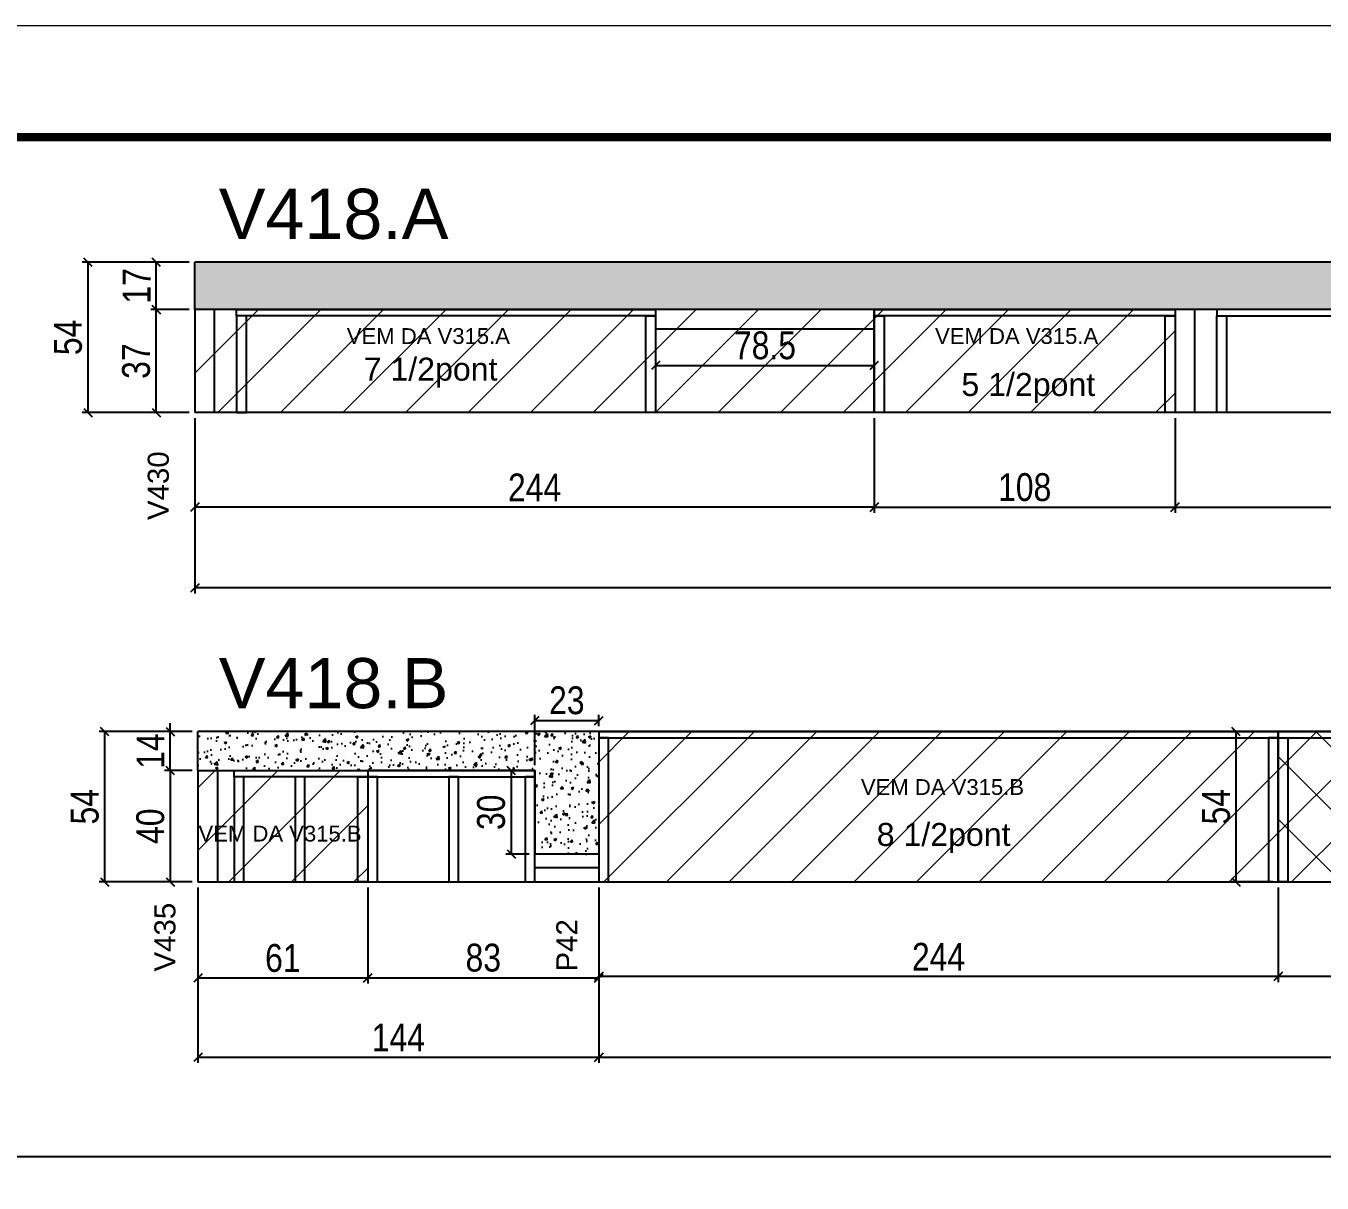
# Model space of a CAD drawing. Extents: x -3394 to 16474, y -5031 to 14397.
# Drawn here: x 9420.4 to 9885.9, y 10535.1 to 10950.8 of the extents above; entities that cross this region are included whole.
import ezdxf

# ---------------------------------------------------------------- set-up
doc = ezdxf.new("R2010")
doc.units = 0
doc.linetypes.add('DASHED', pattern=[0.75, 0.5, -0.25])
doc.layers.get('0').update_dxf_attribs({"linetype": 'CONTINUOUS'})
doc.layers.get('Defpoints').update_dxf_attribs({"linetype": 'CONTINUOUS'})
for name, color, linetype in [('COTA', 241, 'CONTINUOUS'), ('NOMENCLATURA', 7, 'CONTINUOUS'), ('Painéis', 200, 'CONTINUOUS'), ('PONTALETE', 7, 'CONTINUOUS'), ('SARR_2.2x10', 60, 'CONTINUOUS'), ('SARR_2.2x7', 40, 'CONTINUOUS'), ('SARR_3.5x7', 81, 'CONTINUOUS')]:
    doc.layers.add(name, color=color, linetype=linetype)
for name, color, linetype, lineweight in [('Folhas', 255, 'CONTINUOUS', 9), ('Hachura', 251, 'CONTINUOUS', 9), ('REAPROVEITAMENTO', 251, 'CONTINUOUS', 9), ('SARRAFO DE PRESSAO', 251, 'DASHED', 9)]:
    doc.layers.add(name, color=color, linetype=linetype, lineweight=lineweight)
doc.styles.add('ARIAL', font='arial.ttf')
doc.styles.add('COTA TECNICA', font='techl___.ttf', dxfattribs={"height": 10})
doc.dimstyles.new('PAINEL', dxfattribs={"dimtxt": 10, "dimasz": 3, "dimexe": 3, "dimexo": 3, "dimgap": 3, "dimtad": 1, "dimdec": 1, "dimzin": 12, "dimdsep": 46, "dimtxsty": 'COTA TECNICA', "dimblk1": 'OBLIQUE', "dimblk2": 'OBLIQUE', "dimsah": 1, "dimcen": 0.9, "dimclrd": 4, "dimclre": 4, "dimclrt": 240, "dimadec": 1, "dimazin": 3, "dimtfac": 1, "dimtdec": 1, "dimtmove": 0, "dimatfit": 3, "dimfxl": 1, "dimtolj": 1, "dimtzin": 12, "dimarcsym": 0})
pattern_1 = [(45, (162.71, 295.365), (-11.22532, 11.22532), [])]
pattern_2 = [(45, (162.71, 347.35), (-11.22532, 11.22532), [])]

# ---------------------------------------------------------------- blocks, each defined once
blk = doc.blocks.new('9999999999')
at = {"layer": 'Folhas'}
blk.add_lwpolyline([(98138.98, 34190.21), (99623.98, 34190.21), (99623.98, 35240.21), (98138.98, 35240.21)], close=True, dxfattribs=at)
at = {"layer": 'Folhas', "color": 30, "const_width": 3}
blk.add_lwpolyline([(98213.98, 34230.21), (99583.98, 34230.21), (99583.98, 35200.21), (98213.98, 35200.21)], close=True, dxfattribs=at)
blk = doc.blocks.new('_Oblique')
at = {"color": 0, "linetype": 'ByBlock', "lineweight": -2}
blk.add_line((-0.5, -0.5), (0.5, 0.5), dxfattribs=at)
blk = doc.blocks.new('*D575')
at = {"layer": 'COTA', "color": 4, "linetype": 'Continuous', "lineweight": -2, "transparency": 16777216}
for p, q in [((9481.08, 10809.92), (9481.08, 10775.95)), ((9725.11, 10809.92), (9725.11, 10775.95)), ((9725.11, 10777.95), (9481.08, 10777.95))]:
    blk.add_line(p, q, dxfattribs=at)
at = {"layer": 'Defpoints', "color": 0, "linetype": 'Continuous', "transparency": 16777216}
for p in [(9481.08, 10811.92), (9725.11, 10811.92), (9481.08, 10777.95)]:
    blk.add_point(p, dxfattribs=at)
at = {"layer": 'COTA', "color": 4, "linetype": 'Continuous', "lineweight": -2, "transparency": 16777216, "xscale": 3, "yscale": 3, "zscale": 3, "rotation": 180}
blk.add_blockref('_Oblique', (9481.08, 10777.95), dxfattribs=at)
at = {"layer": 'COTA', "color": 4, "linetype": 'Continuous', "lineweight": -2, "transparency": 16777216, "xscale": 3, "yscale": 3, "zscale": 3}
blk.add_blockref('_Oblique', (9725.11, 10777.95), dxfattribs=at)
at = {"layer": 'COTA', "color": 240, "linetype": 'Continuous', "transparency": 16777216, "insert": (9603.09, 10785.03), "char_height": 10, "attachment_point": 5, "style": 'COTA TECNICA'}
blk.add_mtext('\\A1;244', dxfattribs=at)
blk = doc.blocks.new('*D576')
at = {"layer": 'COTA', "color": 4, "linetype": 'Continuous', "lineweight": -2, "transparency": 16777216}
for p, q in [((9481.08, 10809.92), (9481.08, 10746.93)), ((10332.11, 10809.92), (10332.11, 10746.93)), ((10332.11, 10748.93), (9481.08, 10748.93))]:
    blk.add_line(p, q, dxfattribs=at)
at = {"layer": 'Defpoints', "color": 0, "linetype": 'Continuous', "transparency": 16777216}
for p in [(9481.08, 10811.92), (10332.11, 10811.92), (9481.08, 10748.93)]:
    blk.add_point(p, dxfattribs=at)
at = {"layer": 'COTA', "color": 4, "linetype": 'Continuous', "lineweight": -2, "transparency": 16777216, "xscale": 3, "yscale": 3, "zscale": 3, "rotation": 180}
blk.add_blockref('_Oblique', (9481.08, 10748.93), dxfattribs=at)
at = {"layer": 'COTA', "color": 4, "linetype": 'Continuous', "lineweight": -2, "transparency": 16777216, "xscale": 3, "yscale": 3, "zscale": 3}
blk.add_blockref('_Oblique', (10332.11, 10748.93), dxfattribs=at)
at = {"layer": 'COTA', "color": 240, "linetype": 'Continuous', "transparency": 16777216, "insert": (9906.59, 10756.06), "char_height": 10, "attachment_point": 5, "style": 'COTA TECNICA'}
blk.add_mtext('\\A1;851', dxfattribs=at)
blk = doc.blocks.new('*D577')
at = {"layer": 'COTA', "color": 4, "linetype": 'Continuous', "lineweight": -2, "transparency": 16777216}
for p, q in [((9479.08, 10848.92), (9465.24, 10848.92)), ((9467.24, 10811.92), (9467.24, 10848.92)), ((9479.08, 10811.92), (9465.24, 10811.92))]:
    blk.add_line(p, q, dxfattribs=at)
at = {"layer": 'Defpoints', "color": 0, "linetype": 'Continuous', "transparency": 16777216}
for p in [(9467.24, 10848.92), (9481.08, 10848.92), (9481.08, 10811.92)]:
    blk.add_point(p, dxfattribs=at)
at = {"layer": 'COTA', "color": 4, "linetype": 'Continuous', "lineweight": -2, "transparency": 16777216, "xscale": 3, "yscale": 3, "zscale": 3}
for p, rotation in [((9467.24, 10848.92), 90), ((9467.24, 10811.92), 270)]:
    blk.add_blockref('_Oblique', p, dxfattribs=dict(at, rotation=rotation))
at = {"layer": 'COTA', "color": 240, "linetype": 'Continuous', "transparency": 16777216, "insert": (9460.02, 10830.42), "char_height": 10, "attachment_point": 5, "rotation": 90, "style": 'COTA TECNICA'}
blk.add_mtext('\\A1;37', dxfattribs=at)
blk = doc.blocks.new('*D578')
at = {"layer": 'COTA', "color": 4, "linetype": 'Continuous', "lineweight": -2, "transparency": 16777216}
for p, q in [((9479.08, 10865.92), (9465.24, 10865.92)), ((9467.24, 10848.92), (9467.24, 10865.92)), ((9479.08, 10848.92), (9465.24, 10848.92))]:
    blk.add_line(p, q, dxfattribs=at)
at = {"layer": 'Defpoints', "color": 0, "linetype": 'Continuous', "transparency": 16777216}
for p in [(9467.24, 10865.92), (9481.08, 10865.92), (9481.08, 10848.92)]:
    blk.add_point(p, dxfattribs=at)
at = {"layer": 'COTA', "color": 4, "linetype": 'Continuous', "lineweight": -2, "transparency": 16777216, "xscale": 3, "yscale": 3, "zscale": 3}
for p, rotation in [((9467.24, 10865.92), 90), ((9467.24, 10848.92), 270)]:
    blk.add_blockref('_Oblique', p, dxfattribs=dict(at, rotation=rotation))
at = {"layer": 'COTA', "color": 240, "linetype": 'Continuous', "transparency": 16777216, "insert": (9460.16, 10857.42), "char_height": 10, "attachment_point": 5, "rotation": 90, "style": 'COTA TECNICA'}
blk.add_mtext('\\A1;17', dxfattribs=at)
blk = doc.blocks.new('*D579')
at = {"layer": 'COTA', "color": 4, "linetype": 'Continuous', "lineweight": -2, "transparency": 16777216}
for p, q in [((9479.08, 10865.92), (9440.67, 10865.92)), ((9442.67, 10865.92), (9442.67, 10811.92)), ((9479.08, 10811.92), (9440.67, 10811.92))]:
    blk.add_line(p, q, dxfattribs=at)
at = {"layer": 'Defpoints', "color": 0, "linetype": 'Continuous', "transparency": 16777216}
for p in [(9481.08, 10865.92), (9442.67, 10811.92), (9481.08, 10811.92)]:
    blk.add_point(p, dxfattribs=at)
at = {"layer": 'COTA', "color": 4, "linetype": 'Continuous', "lineweight": -2, "transparency": 16777216, "xscale": 3, "yscale": 3, "zscale": 3}
for p, rotation in [((9442.67, 10865.92), 90), ((9442.67, 10811.92), 270)]:
    blk.add_blockref('_Oblique', p, dxfattribs=dict(at, rotation=rotation))
at = {"layer": 'COTA', "color": 240, "linetype": 'Continuous', "transparency": 16777216, "insert": (9435.56, 10838.92), "char_height": 10, "attachment_point": 5, "rotation": 90, "style": 'COTA TECNICA'}
blk.add_mtext('\\A1;54', dxfattribs=at)
blk = doc.blocks.new('*D581')
at = {"layer": 'COTA', "color": 4, "linetype": 'Continuous', "lineweight": -2, "transparency": 16777216}
for p, q in [((9646.58, 10839.92), (9646.58, 10826.89)), ((9725.11, 10839.92), (9725.11, 10826.89)), ((9646.58, 10828.89), (9725.11, 10828.89))]:
    blk.add_line(p, q, dxfattribs=at)
at = {"layer": 'Defpoints', "color": 0, "linetype": 'Continuous', "transparency": 16777216}
for p in [(9646.58, 10841.92), (9725.11, 10841.92), (9725.11, 10828.89)]:
    blk.add_point(p, dxfattribs=at)
at = {"layer": 'COTA', "color": 4, "linetype": 'Continuous', "lineweight": -2, "transparency": 16777216, "xscale": 3, "yscale": 3, "zscale": 3, "rotation": 180}
blk.add_blockref('_Oblique', (9646.58, 10828.89), dxfattribs=at)
at = {"layer": 'COTA', "color": 4, "linetype": 'Continuous', "lineweight": -2, "transparency": 16777216, "xscale": 3, "yscale": 3, "zscale": 3}
blk.add_blockref('_Oblique', (9725.11, 10828.89), dxfattribs=at)
at = {"layer": 'COTA', "color": 240, "linetype": 'Continuous', "transparency": 16777216, "insert": (9685.84, 10836.03), "char_height": 10, "attachment_point": 5, "style": 'COTA TECNICA'}
blk.add_mtext('\\A1;78.5', dxfattribs=at)
blk = doc.blocks.new('*D555')
at = {"layer": 'COTA', "color": 4, "linetype": 'Continuous', "lineweight": -2, "transparency": 16777216}
for p, q in [((9833.11, 10809.92), (9833.11, 10775.95)), ((10077.11, 10809.92), (10077.11, 10775.95)), ((9833.11, 10777.95), (10077.11, 10777.95))]:
    blk.add_line(p, q, dxfattribs=at)
at = {"layer": 'Defpoints', "color": 0, "linetype": 'Continuous', "transparency": 16777216}
for p in [(9833.11, 10811.92), (10077.11, 10811.92), (10077.11, 10777.95)]:
    blk.add_point(p, dxfattribs=at)
at = {"layer": 'COTA', "color": 4, "linetype": 'Continuous', "lineweight": -2, "transparency": 16777216, "xscale": 3, "yscale": 3, "zscale": 3, "rotation": 180}
blk.add_blockref('_Oblique', (9833.11, 10777.95), dxfattribs=at)
at = {"layer": 'COTA', "color": 4, "linetype": 'Continuous', "lineweight": -2, "transparency": 16777216, "xscale": 3, "yscale": 3, "zscale": 3}
blk.add_blockref('_Oblique', (10077.11, 10777.95), dxfattribs=at)
at = {"layer": 'COTA', "color": 240, "linetype": 'Continuous', "transparency": 16777216, "insert": (9955.11, 10785.03), "char_height": 10, "attachment_point": 5, "style": 'COTA TECNICA'}
blk.add_mtext('\\A1;244', dxfattribs=at)
blk = doc.blocks.new('*D556')
at = {"layer": 'COTA', "color": 4, "linetype": 'Continuous', "lineweight": -2, "transparency": 16777216}
for p, q in [((9482.17, 10641.33), (9482.17, 10578.34)), ((9626.17, 10641.33), (9626.17, 10578.34)), ((9482.17, 10580.34), (9626.17, 10580.34))]:
    blk.add_line(p, q, dxfattribs=at)
at = {"layer": 'Defpoints', "color": 0, "linetype": 'Continuous', "transparency": 16777216}
for p in [(9482.17, 10643.33), (9626.17, 10643.33), (9626.17, 10580.34)]:
    blk.add_point(p, dxfattribs=at)
at = {"layer": 'COTA', "color": 4, "linetype": 'Continuous', "lineweight": -2, "transparency": 16777216, "xscale": 3, "yscale": 3, "zscale": 3, "rotation": 180}
blk.add_blockref('_Oblique', (9482.17, 10580.34), dxfattribs=at)
at = {"layer": 'COTA', "color": 4, "linetype": 'Continuous', "lineweight": -2, "transparency": 16777216, "xscale": 3, "yscale": 3, "zscale": 3}
blk.add_blockref('_Oblique', (9626.17, 10580.34), dxfattribs=at)
at = {"layer": 'COTA', "color": 240, "linetype": 'Continuous', "transparency": 16777216, "insert": (9554.17, 10587.41), "char_height": 10, "attachment_point": 5, "style": 'COTA TECNICA'}
blk.add_mtext('\\A1;144', dxfattribs=at)
blk = doc.blocks.new('*D558')
at = {"layer": 'COTA', "color": 4, "linetype": 'Continuous', "lineweight": -2, "transparency": 16777216}
for p, q in [((10333.21, 10641.33), (10333.21, 10578.34)), ((9626.17, 10639.33), (9626.17, 10578.34)), ((9626.17, 10580.34), (10333.21, 10580.34))]:
    blk.add_line(p, q, dxfattribs=at)
at = {"layer": 'Defpoints', "color": 0, "linetype": 'Continuous', "transparency": 16777216}
for p in [(9626.17, 10641.33), (10333.21, 10643.33), (10333.21, 10580.34)]:
    blk.add_point(p, dxfattribs=at)
at = {"layer": 'COTA', "color": 4, "linetype": 'Continuous', "lineweight": -2, "transparency": 16777216, "xscale": 3, "yscale": 3, "zscale": 3, "rotation": 180}
blk.add_blockref('_Oblique', (9626.17, 10580.34), dxfattribs=at)
at = {"layer": 'COTA', "color": 4, "linetype": 'Continuous', "lineweight": -2, "transparency": 16777216, "xscale": 3, "yscale": 3, "zscale": 3}
blk.add_blockref('_Oblique', (10333.21, 10580.34), dxfattribs=at)
at = {"layer": 'COTA', "color": 240, "linetype": 'Continuous', "transparency": 16777216, "insert": (9979.69, 10587.44), "char_height": 10, "attachment_point": 5, "style": 'COTA TECNICA'}
blk.add_mtext('\\A1;707', dxfattribs=at)
blk = doc.blocks.new('*D562')
at = {"layer": 'COTA', "color": 4, "linetype": 'Continuous', "lineweight": -2, "transparency": 16777216}
for p, q in [((9626.17, 10641.33), (9626.17, 10607.36)), ((9870.17, 10641.33), (9870.17, 10607.36)), ((9870.17, 10609.36), (9626.17, 10609.36))]:
    blk.add_line(p, q, dxfattribs=at)
at = {"layer": 'Defpoints', "color": 0, "linetype": 'Continuous', "transparency": 16777216}
for p in [(9626.17, 10643.33), (9870.17, 10643.33), (9626.17, 10609.36)]:
    blk.add_point(p, dxfattribs=at)
at = {"layer": 'COTA', "color": 4, "linetype": 'Continuous', "lineweight": -2, "transparency": 16777216, "xscale": 3, "yscale": 3, "zscale": 3, "rotation": 180}
blk.add_blockref('_Oblique', (9626.17, 10609.36), dxfattribs=at)
at = {"layer": 'COTA', "color": 4, "linetype": 'Continuous', "lineweight": -2, "transparency": 16777216, "xscale": 3, "yscale": 3, "zscale": 3}
blk.add_blockref('_Oblique', (9870.17, 10609.36), dxfattribs=at)
at = {"layer": 'COTA', "color": 240, "linetype": 'Continuous', "transparency": 16777216, "insert": (9748.17, 10616.43), "char_height": 10, "attachment_point": 5, "style": 'COTA TECNICA'}
blk.add_mtext('\\A1;244', dxfattribs=at)
blk = doc.blocks.new('*D564')
at = {"layer": 'COTA', "color": 4, "linetype": 'Continuous', "lineweight": -2, "transparency": 16777216}
for p, q in [((9870.17, 10641.33), (9870.17, 10607.36)), ((10102.21, 10641.33), (10102.21, 10607.36)), ((10102.21, 10609.36), (9870.17, 10609.36))]:
    blk.add_line(p, q, dxfattribs=at)
at = {"layer": 'Defpoints', "color": 0, "linetype": 'Continuous', "transparency": 16777216}
for p in [(9870.17, 10643.33), (10102.21, 10643.33), (9870.17, 10609.36)]:
    blk.add_point(p, dxfattribs=at)
at = {"layer": 'COTA', "color": 4, "linetype": 'Continuous', "lineweight": -2, "transparency": 16777216, "xscale": 3, "yscale": 3, "zscale": 3, "rotation": 180}
blk.add_blockref('_Oblique', (9870.17, 10609.36), dxfattribs=at)
at = {"layer": 'COTA', "color": 4, "linetype": 'Continuous', "lineweight": -2, "transparency": 16777216, "xscale": 3, "yscale": 3, "zscale": 3}
blk.add_blockref('_Oblique', (10102.21, 10609.36), dxfattribs=at)
at = {"layer": 'COTA', "color": 240, "linetype": 'Continuous', "transparency": 16777216, "insert": (9986.19, 10616.58), "char_height": 10, "attachment_point": 5, "style": 'COTA TECNICA'}
blk.add_mtext('\\A1;232', dxfattribs=at)
blk = doc.blocks.new('*D565')
at = {"layer": 'COTA', "color": 4, "linetype": 'Continuous', "lineweight": -2, "transparency": 16777216}
for p, q in [((9480.17, 10683.33), (9470.23, 10683.33)), ((9472.23, 10683.33), (9472.23, 10643.33)), ((9480.17, 10643.33), (9470.23, 10643.33))]:
    blk.add_line(p, q, dxfattribs=at)
at = {"layer": 'Defpoints', "color": 0, "linetype": 'Continuous', "transparency": 16777216}
for p in [(9482.17, 10683.33), (9472.23, 10643.33), (9482.17, 10643.33)]:
    blk.add_point(p, dxfattribs=at)
at = {"layer": 'COTA', "color": 4, "linetype": 'Continuous', "lineweight": -2, "transparency": 16777216, "xscale": 3, "yscale": 3, "zscale": 3}
for p, rotation in [((9472.23, 10683.33), 90), ((9472.23, 10643.33), 270)]:
    blk.add_blockref('_Oblique', p, dxfattribs=dict(at, rotation=rotation))
at = {"layer": 'COTA', "color": 240, "linetype": 'Continuous', "transparency": 16777216, "insert": (9465.12, 10663.33), "char_height": 10, "attachment_point": 5, "rotation": 90, "style": 'COTA TECNICA'}
blk.add_mtext('\\A1;40', dxfattribs=at)
blk = doc.blocks.new('*D566')
at = {"layer": 'COTA', "color": 4, "linetype": 'Continuous', "lineweight": -2, "transparency": 16777216}
for p, q in [((9480.17, 10697.33), (9470.23, 10697.33)), ((9472.23, 10697.33), (9472.23, 10700.33)), ((9472.23, 10683.33), (9472.23, 10697.33)), ((9480.17, 10683.33), (9470.23, 10683.33)), ((9472.23, 10683.33), (9472.23, 10680.33))]:
    blk.add_line(p, q, dxfattribs=at)
at = {"layer": 'Defpoints', "color": 0, "linetype": 'Continuous', "transparency": 16777216}
for p in [(9472.23, 10697.33), (9482.17, 10697.33), (9482.17, 10683.33)]:
    blk.add_point(p, dxfattribs=at)
at = {"layer": 'COTA', "color": 4, "linetype": 'Continuous', "lineweight": -2, "transparency": 16777216, "xscale": 3, "yscale": 3, "zscale": 3}
for p, rotation in [((9472.23, 10697.33), 270), ((9472.23, 10683.33), 90)]:
    blk.add_blockref('_Oblique', p, dxfattribs=dict(at, rotation=rotation))
at = {"layer": 'COTA', "color": 240, "linetype": 'Continuous', "transparency": 16777216, "insert": (9465.15, 10690.33), "char_height": 10, "attachment_point": 5, "rotation": 90, "style": 'COTA TECNICA'}
blk.add_mtext('\\A1;14', dxfattribs=at)
blk = doc.blocks.new('*D567')
at = {"layer": 'COTA', "color": 4, "linetype": 'Continuous', "lineweight": -2, "transparency": 16777216}
for p, q in [((9480.17, 10697.33), (9446.69, 10697.33)), ((9448.69, 10697.33), (9448.69, 10643.33)), ((9480.17, 10643.33), (9446.69, 10643.33))]:
    blk.add_line(p, q, dxfattribs=at)
at = {"layer": 'Defpoints', "color": 0, "linetype": 'Continuous', "transparency": 16777216}
for p in [(9482.17, 10697.33), (9448.69, 10643.33), (9482.17, 10643.33)]:
    blk.add_point(p, dxfattribs=at)
at = {"layer": 'COTA', "color": 4, "linetype": 'Continuous', "lineweight": -2, "transparency": 16777216, "xscale": 3, "yscale": 3, "zscale": 3}
for p, rotation in [((9448.69, 10697.33), 90), ((9448.69, 10643.33), 270)]:
    blk.add_blockref('_Oblique', p, dxfattribs=dict(at, rotation=rotation))
at = {"layer": 'COTA', "color": 240, "linetype": 'Continuous', "transparency": 16777216, "insert": (9441.58, 10670.33), "char_height": 10, "attachment_point": 5, "rotation": 90, "style": 'COTA TECNICA'}
blk.add_mtext('\\A1;54', dxfattribs=at)
blk = doc.blocks.new('*D568')
at = {"layer": 'COTA', "color": 4, "linetype": 'Continuous', "lineweight": -2, "transparency": 16777216}
for p, q in [((9482.17, 10641.33), (9482.17, 10606.83)), ((9543.17, 10641.33), (9543.17, 10606.83)), ((9482.17, 10608.83), (9543.17, 10608.83))]:
    blk.add_line(p, q, dxfattribs=at)
at = {"layer": 'Defpoints', "color": 0, "linetype": 'Continuous', "transparency": 16777216}
for p in [(9482.17, 10643.33), (9543.17, 10643.33), (9543.17, 10608.83)]:
    blk.add_point(p, dxfattribs=at)
at = {"layer": 'COTA', "color": 4, "linetype": 'Continuous', "lineweight": -2, "transparency": 16777216, "xscale": 3, "yscale": 3, "zscale": 3, "rotation": 180}
blk.add_blockref('_Oblique', (9482.17, 10608.83), dxfattribs=at)
at = {"layer": 'COTA', "color": 4, "linetype": 'Continuous', "lineweight": -2, "transparency": 16777216, "xscale": 3, "yscale": 3, "zscale": 3}
blk.add_blockref('_Oblique', (9543.17, 10608.83), dxfattribs=at)
at = {"layer": 'COTA', "color": 240, "linetype": 'Continuous', "transparency": 16777216, "insert": (9512.67, 10615.94), "char_height": 10, "attachment_point": 5, "style": 'COTA TECNICA'}
blk.add_mtext('\\A1;61', dxfattribs=at)
blk = doc.blocks.new('*D569')
at = {"layer": 'COTA', "color": 4, "linetype": 'Continuous', "lineweight": -2, "transparency": 16777216}
for p, q in [((9543.17, 10641.33), (9543.17, 10606.83)), ((9626.17, 10641.33), (9626.17, 10606.83)), ((9543.17, 10608.83), (9626.17, 10608.83))]:
    blk.add_line(p, q, dxfattribs=at)
at = {"layer": 'Defpoints', "color": 0, "linetype": 'Continuous', "transparency": 16777216}
for p in [(9543.17, 10643.33), (9626.17, 10643.33), (9626.17, 10608.83)]:
    blk.add_point(p, dxfattribs=at)
at = {"layer": 'COTA', "color": 4, "linetype": 'Continuous', "lineweight": -2, "transparency": 16777216, "xscale": 3, "yscale": 3, "zscale": 3, "rotation": 180}
blk.add_blockref('_Oblique', (9543.17, 10608.83), dxfattribs=at)
at = {"layer": 'COTA', "color": 4, "linetype": 'Continuous', "lineweight": -2, "transparency": 16777216, "xscale": 3, "yscale": 3, "zscale": 3}
blk.add_blockref('_Oblique', (9626.17, 10608.83), dxfattribs=at)
at = {"layer": 'COTA', "color": 240, "linetype": 'Continuous', "transparency": 16777216, "insert": (9584.67, 10616.07), "char_height": 10, "attachment_point": 5, "style": 'COTA TECNICA'}
blk.add_mtext('\\A1;83', dxfattribs=at)
blk = doc.blocks.new('*D572')
at = {"layer": 'COTA', "color": 4, "linetype": 'Continuous', "lineweight": -2, "transparency": 16777216}
for p, q in [((9725.11, 10809.92), (9725.11, 10775.95)), ((9833.11, 10809.92), (9833.11, 10775.95)), ((9725.11, 10777.95), (9833.11, 10777.95))]:
    blk.add_line(p, q, dxfattribs=at)
at = {"layer": 'Defpoints', "color": 0, "linetype": 'Continuous', "transparency": 16777216}
for p in [(9725.11, 10811.92), (9833.11, 10811.92), (9833.11, 10777.95)]:
    blk.add_point(p, dxfattribs=at)
at = {"layer": 'COTA', "color": 4, "linetype": 'Continuous', "lineweight": -2, "transparency": 16777216, "xscale": 3, "yscale": 3, "zscale": 3, "rotation": 180}
blk.add_blockref('_Oblique', (9725.11, 10777.95), dxfattribs=at)
at = {"layer": 'COTA', "color": 4, "linetype": 'Continuous', "lineweight": -2, "transparency": 16777216, "xscale": 3, "yscale": 3, "zscale": 3}
blk.add_blockref('_Oblique', (9833.11, 10777.95), dxfattribs=at)
at = {"layer": 'COTA', "color": 240, "linetype": 'Continuous', "transparency": 16777216, "insert": (9779.11, 10785.08), "char_height": 10, "attachment_point": 5, "style": 'COTA TECNICA'}
blk.add_mtext('\\A1;108', dxfattribs=at)
blk = doc.blocks.new('*D573')
at = {"layer": 'COTA', "color": 4, "linetype": 'Continuous', "lineweight": -2, "transparency": 16777216}
for p, q in [((9868.17, 10697.33), (9852.98, 10697.33)), ((9854.98, 10697.33), (9854.98, 10643.33)), ((9868.17, 10643.33), (9852.98, 10643.33))]:
    blk.add_line(p, q, dxfattribs=at)
at = {"layer": 'Defpoints', "color": 0, "linetype": 'Continuous', "transparency": 16777216}
for p in [(9870.17, 10697.33), (9854.98, 10643.33), (9870.17, 10643.33)]:
    blk.add_point(p, dxfattribs=at)
at = {"layer": 'COTA', "color": 4, "linetype": 'Continuous', "lineweight": -2, "transparency": 16777216, "xscale": 3, "yscale": 3, "zscale": 3}
for p, rotation in [((9854.98, 10697.33), 90), ((9854.98, 10643.33), 270)]:
    blk.add_blockref('_Oblique', p, dxfattribs=dict(at, rotation=rotation))
at = {"layer": 'COTA', "color": 240, "linetype": 'Continuous', "transparency": 16777216, "insert": (9847.88, 10670.33), "char_height": 10, "attachment_point": 5, "rotation": 90, "style": 'COTA TECNICA'}
blk.add_mtext('\\A1;54', dxfattribs=at)
blk = doc.blocks.new('*D582')
at = {"layer": 'COTA', "color": 4, "linetype": 'Continuous', "lineweight": -2, "transparency": 16777216}
for p, q in [((9601.17, 10683.33), (9592.72, 10683.33)), ((9594.72, 10683.33), (9594.72, 10653.33)), ((9601.17, 10653.33), (9592.72, 10653.33))]:
    blk.add_line(p, q, dxfattribs=at)
at = {"layer": 'Defpoints', "color": 0, "linetype": 'Continuous', "transparency": 16777216}
for p in [(9603.17, 10683.33), (9594.72, 10653.33), (9603.17, 10653.33)]:
    blk.add_point(p, dxfattribs=at)
at = {"layer": 'COTA', "color": 4, "linetype": 'Continuous', "lineweight": -2, "transparency": 16777216, "xscale": 3, "yscale": 3, "zscale": 3}
for p, rotation in [((9594.72, 10683.33), 90), ((9594.72, 10653.33), 270)]:
    blk.add_blockref('_Oblique', p, dxfattribs=dict(at, rotation=rotation))
at = {"layer": 'COTA', "color": 240, "linetype": 'Continuous', "transparency": 16777216, "insert": (9587.51, 10668.33), "char_height": 10, "attachment_point": 5, "rotation": 90, "style": 'COTA TECNICA'}
blk.add_mtext('\\A1;30', dxfattribs=at)
blk = doc.blocks.new('*D583')
at = {"layer": 'COTA', "color": 4, "linetype": 'Continuous', "lineweight": -2, "transparency": 16777216}
for p, q in [((9603.17, 10685.33), (9603.17, 10703.3)), ((9626.17, 10699.33), (9626.17, 10703.3)), ((9603.17, 10701.3), (9626.17, 10701.3))]:
    blk.add_line(p, q, dxfattribs=at)
at = {"layer": 'Defpoints', "color": 0, "linetype": 'Continuous', "transparency": 16777216}
for p in [(9626.17, 10701.3), (9626.17, 10697.33), (9603.17, 10683.33)]:
    blk.add_point(p, dxfattribs=at)
at = {"layer": 'COTA', "color": 4, "linetype": 'Continuous', "lineweight": -2, "transparency": 16777216, "xscale": 3, "yscale": 3, "zscale": 3, "rotation": 180}
blk.add_blockref('_Oblique', (9603.17, 10701.3), dxfattribs=at)
at = {"layer": 'COTA', "color": 4, "linetype": 'Continuous', "lineweight": -2, "transparency": 16777216, "xscale": 3, "yscale": 3, "zscale": 3}
blk.add_blockref('_Oblique', (9626.17, 10701.3), dxfattribs=at)
at = {"layer": 'COTA', "color": 240, "linetype": 'Continuous', "transparency": 16777216, "insert": (9614.67, 10708.52), "char_height": 10, "attachment_point": 5, "style": 'COTA TECNICA'}
blk.add_mtext('\\A1;23', dxfattribs=at)

msp = doc.modelspace()

# ---------------------------------------------------------------- hatches: boundary and pattern name
at = {"layer": 'COTA', "linetype": 'Continuous'}
h = msp.add_hatch(dxfattribs=at)
h.set_pattern_fill('AR-CONC', color=256, scale=0.05)
h.set_pattern_definition([(50, (1755.312, 2365.861), (9.1092334, -0.7969543), [0.9525, -10.4775]), (355, (1755.312, 2365.861), (-1.762171, 9.552842), [0.762, -8.382029]), (100.451445, (1756.071, 2365.795), (7.3470624, 8.7558876), [0.8095004, -8.904512]), (46.1842, (1755.312, 2368.401), (13.553952, -2.102116), [1.42875, -15.71625]), (96.63556, (1756.442, 2368.226), (11.870207, 12.371306), [1.214251, -13.35678]), (351.18415, (1755.312, 2368.401), (11.870207, 12.371306), [1.142998, -12.572987]), (21, (1756.582, 2367.766), (7.5807196, -5.11326), [0.9525, -10.4775]), (326, (1756.582, 2367.766), (3.0901014, 9.209398), [0.762, -8.382]), (71.451445, (1757.214, 2367.34), (10.670821, 4.0961384), [0.8095004, -8.904497]), (37.5, (1755.3123, 2365.861), (0.1544302, 4.2277519), [0, -8.2804, 0, -8.509, 0, -8.41375]), (7.5, (1755.3123, 2365.861), (3.3409831, 5.0090287), [0, -4.8514, 0, -8.0899, 0, -3.20675]), (327.5, (1752.4802, 2365.861), (6.7795298, -0.2864372), [0, -3.175, 0, -9.906, 0, -13.1445]), (317.5, (1751.21, 2365.861), (7.406459, 1.2713246), [0, -4.1275, 0, -6.5786, 0, -9.3345])])
h.paths.add_polyline_path([(9481.08, 10865.92), (9481.08, 10848.92), (10332.11, 10848.92), (10332.11, 10865.92)])
h = msp.add_hatch(dxfattribs=at)
h.set_pattern_fill('AR-CONC', color=256, scale=0.05)
h.set_pattern_definition([(50, (162.71, 347.35), (9.1092334, -0.7969543), [0.9525, -10.4775]), (355, (162.71, 347.35), (-1.762171, 9.552842), [0.762, -8.382029]), (100.451445, (163.469, 347.283), (7.3470624, 8.7558876), [0.8095004, -8.904512]), (46.1842, (162.71, 349.89), (13.553952, -2.102116), [1.42875, -15.71625]), (96.63556, (163.839, 349.714), (11.870207, 12.371306), [1.214251, -13.35678]), (351.18415, (162.71, 349.89), (11.870207, 12.371306), [1.142998, -12.572987]), (21, (163.98, 349.255), (7.5807196, -5.11326), [0.9525, -10.4775]), (326, (163.98, 349.255), (3.0901014, 9.209398), [0.762, -8.382]), (71.451445, (164.6115, 348.8285), (10.670821, 4.0961384), [0.8095004, -8.904497]), (37.5, (162.7098, 347.3496), (0.1544302, 4.22775194), [0, -8.2804, 0, -8.509, 0, -8.41375]), (7.5, (162.71, 347.3496), (3.3409831, 5.0090287), [0, -4.8514, 0, -8.0899, 0, -3.20675]), (327.5, (159.8777, 347.3496), (6.77952976, -0.2864372), [0, -3.175, 0, -9.906, 0, -13.1445]), (317.5, (158.6077, 347.3496), (7.406459, 1.2713246), [0, -4.1275, 0, -6.5786, 0, -9.3345])])
h.paths.add_polyline_path([(9626.17, 10697.33), (9482.17, 10697.33), (9482.17, 10683.33), (9603.17, 10683.33), (9603.17, 10653.33), (9626.17, 10653.33)])
at = {"layer": 'Hachura', "linetype": 'ByBlock'}
h = msp.add_hatch(dxfattribs=at)
h.set_pattern_fill('ANSI37', color=256, scale=5)
h.set_pattern_definition([(45, (162.71, 347.35), (-11.22532, 11.22532), []), (135, (162.71, 347.35), (-11.22532, -11.22532), [])])
h.paths.add_polyline_path([(10102.21, 10643.33), (10102.21, 10653.33), (10075.17, 10653.33), (10075.17, 10697.33), (9870.17, 10697.33), (9870.17, 10643.33)])
at = {"layer": 'REAPROVEITAMENTO', "linetype": 'Continuous'}
h = msp.add_hatch(dxfattribs=at)
h.set_pattern_fill('ANSI31', color=256, scale=5)
h.set_pattern_definition(pattern_1)
h.paths.add_polyline_path([(9725.11, 10811.92), (9725.11, 10848.92), (9481.08, 10848.92), (9481.08, 10811.92)])
h = msp.add_hatch(dxfattribs=at)
h.set_pattern_fill('ANSI31', color=256, scale=5)
h.set_pattern_definition(pattern_1)
h.paths.add_polyline_path([(9833.11, 10811.92), (9833.11, 10848.92), (9725.11, 10848.92), (9725.11, 10811.92)])
h = msp.add_hatch(dxfattribs=at)
h.set_pattern_fill('ANSI31', color=256, scale=5)
h.set_pattern_definition(pattern_2)
h.paths.add_polyline_path([(9870.17, 10643.33), (9870.17, 10697.33), (9626.17, 10697.33), (9626.17, 10643.33)])
h = msp.add_hatch(dxfattribs=at)
h.set_pattern_fill('ANSI31', color=256, scale=5)
h.set_pattern_definition(pattern_2)
h.paths.add_polyline_path([(9543.17, 10643.33), (9543.17, 10683.33), (9482.17, 10683.33), (9482.17, 10643.33)])

# ---------------------------------------------------------------- linework, layer by layer
at = {"layer": 'COTA', "linetype": 'Continuous'}
for p, q in [((9481.08, 10848.92), (9481.08, 10865.92)), ((10332.11, 10865.92), (9481.08, 10865.92)), ((9482.17, 10683.33), (9482.17, 10697.33)), ((9626.17, 10697.33), (9482.17, 10697.33)), ((9102.21, 10544.66), (10472.21, 10544.66))]:
    msp.add_line(p, q, dxfattribs=at)
at = {"layer": 'Painéis', "linetype": 'Continuous'}
for p, q in [((10332.11, 10848.92), (9481.08, 10848.92)), ((9481.08, 10848.92), (9481.08, 10811.92)), ((9725.11, 10848.92), (9725.11, 10811.92)), ((9725.11, 10848.92), (9725.11, 10811.92)), ((9725.11, 10848.92), (9725.11, 10811.92)), ((9833.11, 10848.92), (9833.11, 10811.92)), ((10332.11, 10811.92), (9481.08, 10811.92)), ((9833.11, 10811.92), (9481.08, 10811.92)), ((9626.17, 10697.33), (10075.17, 10697.33)), ((9626.17, 10697.33), (9626.17, 10643.33)), ((9870.17, 10697.33), (9870.17, 10643.33)), ((9482.17, 10683.33), (9603.17, 10683.33)), ((9482.17, 10683.33), (9482.17, 10643.33)), ((9543.17, 10683.33), (9543.17, 10643.33)), ((9603.17, 10683.33), (9603.17, 10653.33)), ((9626.17, 10653.33), (9603.17, 10653.33)), ((9482.17, 10643.33), (9603.17, 10643.33)), ((9482.17, 10643.33), (10333.21, 10643.33)), ((9626.17, 10643.33), (10333.21, 10643.33))]:
    msp.add_line(p, q, dxfattribs=at)
at = {"layer": 'SARR_2.2x10', "linetype": 'Continuous'}
msp.add_line((9626.17, 10648.33), (9603.17, 10648.33), dxfattribs=at)
at = {"layer": 'SARR_2.2x7', "ltscale": 25}
for p, q in [((9488.08, 10848.92), (9488.08, 10811.92)), ((9840.11, 10848.92), (9840.11, 10811.92)), ((9725.11, 10841.92), (9646.58, 10841.92)), ((9489.17, 10683.33), (9489.17, 10643.33))]:
    msp.add_line(p, q, dxfattribs=at)
at = {"layer": 'SARR_2.2x7', "ltscale": 25, "elevation": 0}
for points in [[(9646.58, 10846.72), (9496.08, 10846.72), (9496.08, 10848.92), (9646.58, 10848.92)], [(9833.11, 10846.72), (9725.11, 10846.72), (9725.11, 10848.92), (9833.11, 10848.92)], [(9848.11, 10846.72), (10077.11, 10846.72), (10077.11, 10848.92), (9848.11, 10848.92)], [(9543.17, 10681.13), (9495.17, 10681.13), (9495.17, 10683.33), (9543.17, 10683.33)], [(9543.17, 10681.13), (9603.17, 10681.13), (9603.17, 10683.33), (9543.17, 10683.33)]]:
    msp.add_lwpolyline(points, close=True, dxfattribs=at)
at = {"layer": 'SARR_2.2x7', "ltscale": 25}
for points in [[(9626.17, 10695.13), (9870.17, 10695.13), (9870.17, 10697.33), (9626.17, 10697.33)], [(9870.17, 10695.13), (10060.17, 10695.13), (10060.17, 10697.33), (9870.17, 10697.33)]]:
    msp.add_lwpolyline(points, close=True, dxfattribs=at)
at = {"layer": 'SARR_3.5x7', "elevation": 0}
for points in [[(9496.08, 10811.92), (9499.58, 10811.92), (9499.58, 10846.72), (9496.08, 10846.72)], [(9646.58, 10811.92), (9643.08, 10811.92), (9643.08, 10846.72), (9646.58, 10846.72)], [(9728.61, 10811.92), (9725.11, 10811.92), (9725.11, 10846.72), (9728.61, 10846.72)], [(9833.11, 10811.92), (9829.61, 10811.92), (9829.61, 10846.72), (9833.11, 10846.72)], [(9851.61, 10811.92), (9848.11, 10811.92), (9848.11, 10846.72), (9851.61, 10846.72)], [(9873.67, 10643.33), (9870.17, 10643.33), (9870.17, 10695.13), (9873.67, 10695.13)], [(9495.17, 10643.33), (9498.67, 10643.33), (9498.67, 10681.13), (9495.17, 10681.13)], [(9517.14, 10643.33), (9520.64, 10643.33), (9520.64, 10681.13), (9517.14, 10681.13)], [(9599.67, 10643.33), (9603.17, 10643.33), (9603.17, 10681.13), (9599.67, 10681.13)]]:
    msp.add_lwpolyline(points, close=True, dxfattribs=at)
at = {"layer": 'SARR_3.5x7'}
for points in [[(9626.17, 10643.33), (9629.67, 10643.33), (9629.67, 10695.13), (9626.17, 10695.13)], [(9866.67, 10643.33), (9870.17, 10643.33), (9870.17, 10695.13), (9866.67, 10695.13)], [(9543.17, 10643.33), (9539.67, 10643.33), (9539.67, 10681.13), (9543.17, 10681.13)], [(9543.17, 10643.33), (9546.67, 10643.33), (9546.67, 10681.13), (9543.17, 10681.13)], [(9572.31, 10643.33), (9575.81, 10643.33), (9575.81, 10681.13), (9572.31, 10681.13)]]:
    msp.add_lwpolyline(points, close=True, dxfattribs=at)

# ---------------------------------------------------------------- block references
at = {"layer": 'SARRAFO DE PRESSAO', "color": 6, "linetype": 'ByBlock'}
msp.add_blockref('9999999999', (-89111.77, -24289.38), dxfattribs=at)

# ---------------------------------------------------------------- texts
at = {"layer": 'NOMENCLATURA', "linetype": 'Continuous', "style": 'ARIAL'}
for s, height, p in [('V418.A', 18, (9489.69, 10874.34)), ('VEM DA V315.A', 5.6753, (9535.65, 10836.58)), ('VEM DA V315.A', 5.6753, (9746.92, 10836.58)), ('V418.B', 18, (9489.69, 10705.74)), ('VEM DA V315.B', 5.6753, (9720.29, 10674.57)), ('VEM DA V315.B', 5.6753, (9482.38, 10657.84))]:
    msp.add_text(s, height=height, dxfattribs=at).set_placement(p)
for s, p in [('V430', (9471.73, 10773.32)), ('V435', (9474.11, 10611.14)), ('P42', (9618.45, 10611.14))]:
    msp.add_text(s, height=7.567, rotation=90, dxfattribs=at).set_placement(p)
at = {"layer": 'PONTALETE', "linetype": 'Continuous', "style": 'ARIAL'}
for s, p in [('7 1/2pont', (9541.71, 10823.41)), ('5 1/2pont', (9756.38, 10817.89)), ('8 1/2pont', (9725.97, 10656.25))]:
    msp.add_text(s, height=8.25, dxfattribs=at).set_placement(p)

# ---------------------------------------------------------------- dimensions: what is measured, and where the dimension line sits
at = {"layer": 'COTA', "linetype": 'Continuous'}
for base, p1, p2, angle, picture, middle in [((9442.67, 10811.92), (9481.08, 10865.92), (9481.08, 10811.92), 90, '*D579', (9435.56, 10838.92)), ((9467.24, 10865.92), (9481.08, 10848.92), (9481.08, 10865.92), 90, '*D578', (9460.16, 10857.42)), ((9467.24, 10848.92), (9481.08, 10811.92), (9481.08, 10848.92), 90, '*D577', (9460.02, 10830.42)), ((9481.08, 10777.95), (9725.11, 10811.92), (9481.08, 10811.92), 180, '*D575', (9603.09, 10785.03)), ((9481.08, 10748.93), (10332.11, 10811.92), (9481.08, 10811.92), 180, '*D576', (9906.59, 10756.06)), ((9448.69, 10643.33), (9482.17, 10697.33), (9482.17, 10643.33), 90, '*D567', (9441.58, 10670.33)), ((9472.23, 10697.33), (9482.17, 10683.33), (9482.17, 10697.33), 90, '*D566', (9465.15, 10690.33)), ((9854.98, 10643.33), (9870.17, 10697.33), (9870.17, 10643.33), 90, '*D573', (9847.88, 10670.33)), ((9472.23, 10643.33), (9482.17, 10683.33), (9482.17, 10643.33), 90, '*D565', (9465.12, 10663.33)), ((9594.72, 10653.33), (9603.17, 10683.33), (9603.17, 10653.33), 90, '*D582', (9587.51, 10668.33)), ((9626.17, 10609.36), (9870.17, 10643.33), (9626.17, 10643.33), 180, '*D562', (9748.17, 10616.43)), ((9870.17, 10609.36), (10102.21, 10643.33), (9870.17, 10643.33), 180, '*D564', (9986.19, 10616.58))]:
    dim = msp.add_linear_dim(base=base, p1=p1, p2=p2, angle=angle, dimstyle='PAINEL', override={"dimexe": 2, "dimexo": 2, "dimgap": 2, "dimadec": 8, "dimtix": 1, "dimatfit": 2, "dimldrblk": 'Oblique'}, dxfattribs=at)
    dim.commit()
    dim.dimension.update_dxf_attribs({"geometry": picture, "text_midpoint": middle})
for base, p1, p2, picture, middle in [((9725.11, 10828.89), (9646.58, 10841.92), (9725.11, 10841.92), '*D581', (9685.84, 10836.03)), ((9833.11, 10777.95), (9725.11, 10811.92), (9833.11, 10811.92), '*D572', (9779.11, 10785.08)), ((10077.11, 10777.95), (9833.11, 10811.92), (10077.11, 10811.92), '*D555', (9955.11, 10785.03)), ((9626.17, 10701.3), (9603.17, 10683.33), (9626.17, 10697.33), '*D583', (9614.67, 10708.52)), ((9626.17, 10580.34), (9482.17, 10643.33), (9626.17, 10643.33), '*D556', (9554.17, 10587.41)), ((9543.17, 10608.83), (9482.17, 10643.33), (9543.17, 10643.33), '*D568', (9512.67, 10615.94)), ((9626.17, 10608.83), (9543.17, 10643.33), (9626.17, 10643.33), '*D569', (9584.67, 10616.07)), ((10333.21, 10580.34), (9626.17, 10641.33), (10333.21, 10643.33), '*D558', (9979.69, 10587.44))]:
    dim = msp.add_linear_dim(base=base, p1=p1, p2=p2, dimstyle='PAINEL', override={"dimexe": 2, "dimexo": 2, "dimgap": 2, "dimadec": 8, "dimtix": 1, "dimatfit": 2, "dimldrblk": 'Oblique'}, dxfattribs=at)
    dim.commit()
    dim.dimension.update_dxf_attribs({"geometry": picture, "text_midpoint": middle})

doc.saveas('drawing.dxf')
